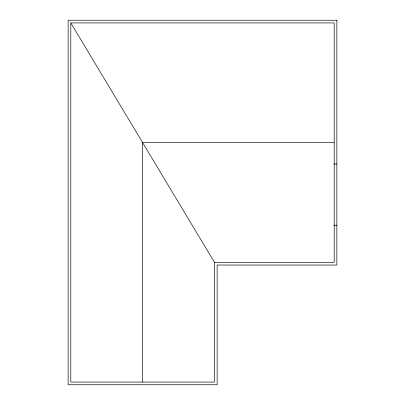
<?xml version="1.0" encoding="UTF-8"?>
<svg xmlns="http://www.w3.org/2000/svg" width="405" height="405" viewBox="0 0 405 405"><rect width="100%" height="100%" fill="white"/><g stroke="black" fill="none" stroke-linecap="round" stroke-linejoin="round"><path stroke-width="0.61" d="M70.804 22.913L334.196 22.913L334.196 262.364L214.473 262.364L70.804 22.913L70.804 382.087L214.473 382.087L214.473 262.364M334.196 142.636L142.636 142.636L142.636 382.087M333.811 164.055L336.859 164.055M333.811 225.236L336.859 225.236M336.859 20.25L68.141 20.25L68.141 384.75L217.136 384.75L217.136 265.027L336.859 265.027L336.859 20.25"/></g></svg>
